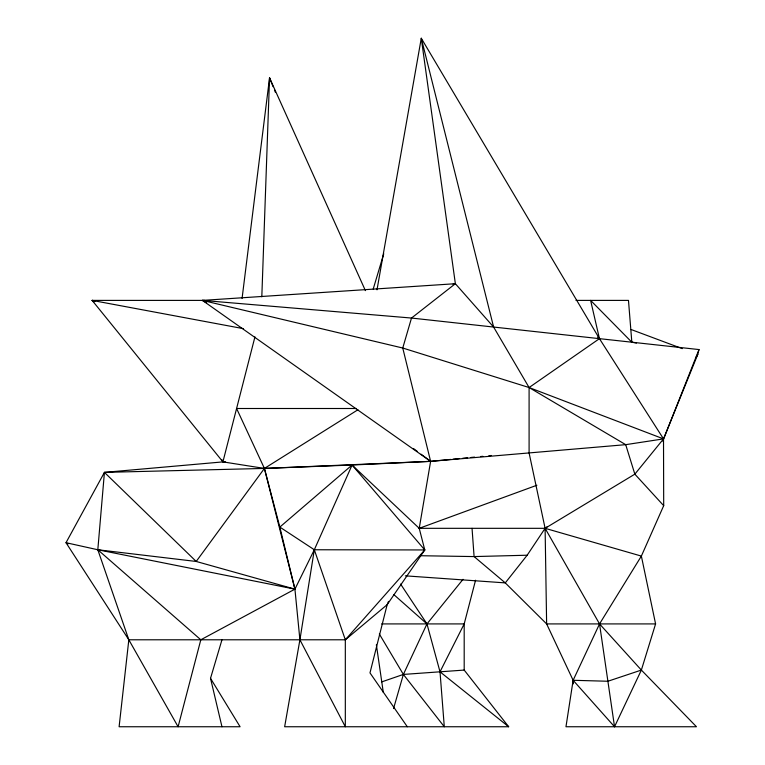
<?xml version="1.0" encoding="UTF-8"?>
<svg xmlns="http://www.w3.org/2000/svg" width="765" height="765" viewBox="0 0 765 765"><rect width="100%" height="100%" fill="white"/><g stroke="black" fill="none" stroke-linecap="round" stroke-linejoin="round"><path stroke-width="1.15" d="M261.812 296.83L269.548 77.867L365.412 290.633M225.283 461.687L104.432 472.378L97.815 549.758L128.826 639.789L178.102 726.75L200.812 639.789L294.927 589.146L314.319 549.758L352.091 465.024L430.619 461.352L625.703 444.666L663.513 438.89L697.756 354.434L698.99 349.567L411.503 318.049L202.419 300.396L430.619 461.352L450.815 459.411M128.826 639.789L345.321 639.789L387.157 604.675L424.776 549.949L419.23 528.319L352.091 465.024L264.413 468.429L104.432 472.378L66.01 542.701L128.826 639.789L119.111 726.75L240.086 726.75L210.518 678.335L221.965 639.789M242.075 298.436L269.548 77.867L273.115 86.713M377.002 289.82L421.276 38.25L599.444 338.656L663.513 438.89L663.695 505.665L641.366 556.088L599.54 623.915L573.128 680.286L565.976 726.75L696.466 726.75L641.366 670.073L599.54 623.915L545.11 528.319L529.093 452.928L529.093 387.539L493.616 327.057L455.366 283.71L421.276 38.25L493.616 327.057M254.946 336.868L222.911 461.869L264.413 468.429L430.619 461.352L402.753 348.027L411.503 318.049L455.366 283.71L202.419 300.396L206.579 302.758M475.553 580.233L464.192 623.915L440.009 671.813L444.293 726.75L403.375 674.434L379.335 634.013M393.554 708.553L403.375 674.434L426.966 623.915L463.045 579.315M373.215 289.027L383.753 253.779M420.587 555.725L474.09 556.576L505.273 582.892L546.631 623.915L573.128 680.286L614.534 726.75L641.366 670.073L655.586 623.915L641.366 556.088L545.11 528.319L418.704 528.319M662.767 441.147L698.99 349.567M388.524 601.405L387.157 604.675L369.983 672.894L407.305 726.75M696.045 357.551L697.756 354.434L696.36 356.366M405.354 575.835L505.273 582.892L527.171 555.218L545.11 528.319L547.004 526.884M357.934 409.763L264.413 468.429L196.213 561.462L97.815 549.758L66.01 542.701L68.075 543.886M356.385 408.5L236.586 408.5L264.413 468.429L279.837 527.085L314.319 549.758L299.909 639.789L345.321 726.75L345.321 639.789L424.776 549.949L352.091 465.024L279.837 527.085L294.927 589.146L299.909 639.789L284.647 726.75L508.668 726.75L464.192 670.073L464.192 623.915L381.668 623.915M636.451 343.064L631.833 342.204L590.609 300.396L599.444 338.656L529.093 387.539L402.753 348.027L202.419 300.396M536.887 485.24L419.23 528.319L430.619 461.352L421.066 454.209M381.773 681.873L403.375 674.434L464.192 670.073M641.366 670.073L607.898 681.252L573.128 680.286L573.32 683.862M453.043 284.188L455.366 283.71M453.196 459.182L459.134 458.608M462.701 458.264L467.453 457.805M471.02 457.46L474.587 457.116M480.525 456.542L482.897 456.313M488.845 455.739L491.216 455.51M527.171 555.218L474.09 556.576L472.043 528.319M204.8 300.396L92.144 300.396L222.911 461.869L221.927 459.689M575.969 300.396L628.476 300.396L631.833 342.204M655.586 623.915L546.631 623.915L545.11 528.319L634.845 474.157L663.513 438.89L529.093 387.539L625.703 444.666L634.845 474.157L663.695 505.665M424.776 549.949L314.319 549.758L345.321 639.789M95.663 300.951L92.144 300.396L94.133 301.716M243.519 328.682L92.144 300.396L94.181 301.582M264.413 468.429L294.927 589.146L97.815 549.758L200.812 639.789M294.927 589.146L196.213 561.462L104.432 472.378M631.211 329.552L682.227 348.63M413.425 448.5L417.25 451.36M508.668 726.75L440.009 671.813L426.966 623.915L400.583 584.049M597.618 337.126L599.444 338.656M393.918 594.682L426.966 623.915M274.453 90.031L275.352 92.24M210.518 678.335L221.965 726.75M599.54 623.915L614.534 726.75M376.37 644.78L383.322 692.507M269.548 77.867L269.71 80.239"/></g></svg>
